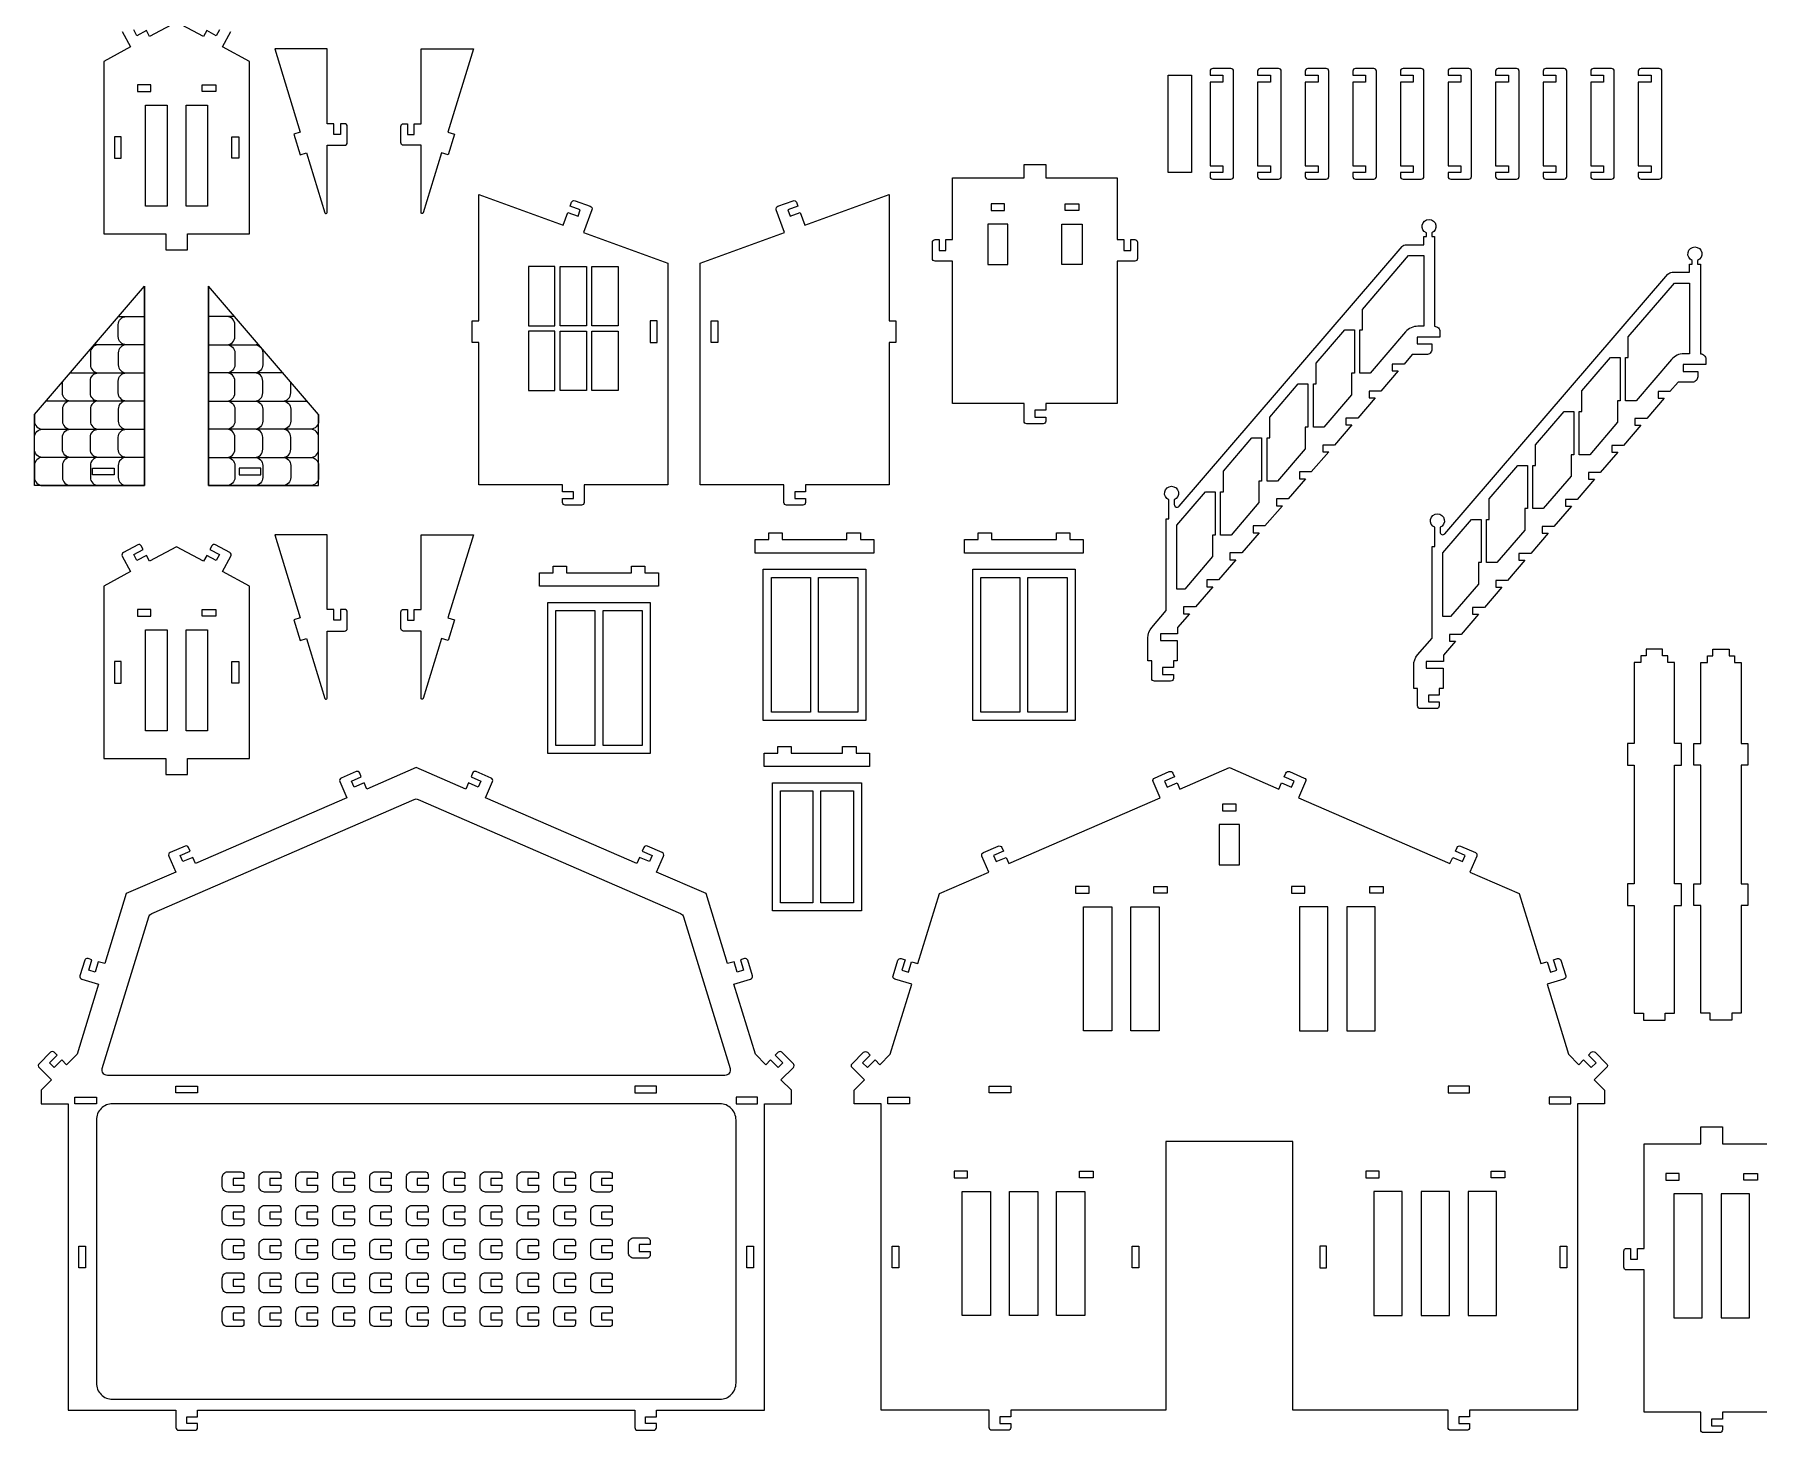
# Model space of a CAD drawing. Extents: x 73.4 to 121.7, y 2004.6 to 2045.3.
# Drawn here: x 73.39 to 105.33, y 2004.62 to 2030.52 of the extents above; entities that cross this region are included whole.
import ezdxf

# ---------------------------------------------------------------- set-up
doc = ezdxf.new("R2010")
doc.units = 0
doc.header["$MEASUREMENT"] = 0
doc.layers.add('LAYER1', color=18, linetype='CONTINUOUS')

msp = doc.modelspace()

# ---------------------------------------------------------------- linework, layer by layer
at = {"layer": 'LAYER1'}
for points in [[(76.82, 2030.608), (76.76, 2030.498), (76.584, 2030.593), (76.525, 2030.483), (76.026, 2030.753), (75.527, 2030.483), (75.467, 2030.593), (75.291, 2030.498), (75.232, 2030.608)], [(75.434, 2022.164), (73.393, 2022.164), (73.393, 2023.482), (75.434, 2025.861), (75.433, 2022.164)], [(75.434, 2022.164), (75.434, 2025.861)], [(76.617, 2022.164), (76.617, 2025.861)], [(76.617, 2022.164), (78.658, 2022.164), (78.658, 2023.482), (76.617, 2025.861), (76.618, 2022.164)], [(74.949, 2025.295), (75.096, 2025.295)], [(77.103, 2025.295), (76.956, 2025.295)], [(74.578, 2024.773), (74.501, 2024.773)], [(74.578, 2024.773), (74.501, 2024.773)], [(77.473, 2024.773), (77.551, 2024.773)], [(77.473, 2024.773), (77.551, 2024.773)], [(74.053, 2024.251), (74.061, 2024.251)], [(74.053, 2024.251), (74.061, 2024.251)], [(77.998, 2024.251), (77.991, 2024.251)], [(77.998, 2024.251), (77.991, 2024.251)], [(74.061, 2023.73), (73.605, 2023.73)], [(74.061, 2023.73), (73.605, 2023.73)], [(77.991, 2023.73), (78.446, 2023.73)], [(77.991, 2023.73), (78.446, 2023.73)]]:
    msp.add_lwpolyline(points, dxfattribs=at)
for points in [[(75.02, 2030.579), (75.175, 2030.293), (74.676, 2030.023), (74.676, 2026.83), (75.826, 2026.83), (75.826, 2026.53), (76.226, 2026.53), (76.226, 2026.83), (77.376, 2026.83), (77.376, 2030.023), (76.877, 2030.293), (77.031, 2030.579, 0.414214)], [(75.434, 2024.773), (75.096, 2024.773, -0.414214), (74.946, 2024.923), (74.946, 2025.145, -0.414214), (75.096, 2025.295), (75.434, 2025.295)], [(76.617, 2024.773), (76.956, 2024.773, 0.414214), (77.106, 2024.923), (77.106, 2025.145, 0.414214), (76.956, 2025.295), (76.617, 2025.295)], [(75.096, 2024.773), (74.578, 2024.773, 0.414214), (74.428, 2024.623), (74.428, 2024.401, 0.414214), (74.578, 2024.251), (75.096, 2024.251)], [(75.096, 2024.773), (74.578, 2024.773, -0.112166), (74.513, 2024.788)], [(75.434, 2024.773), (75.096, 2024.773, 0.414214), (74.946, 2024.623), (74.946, 2024.401, 0.414214), (75.096, 2024.251), (75.434, 2024.251)], [(76.617, 2024.773), (76.956, 2024.773, -0.414214), (77.106, 2024.623), (77.106, 2024.401, -0.414214), (76.956, 2024.251), (76.618, 2024.251)], [(76.956, 2024.773), (77.473, 2024.773, 0.112166), (77.538, 2024.788)], [(76.956, 2024.773), (77.473, 2024.773, -0.414214), (77.623, 2024.623), (77.623, 2024.401, -0.414214), (77.473, 2024.251), (76.956, 2024.251)], [(74.578, 2023.73), (74.061, 2023.73, -0.414214), (73.911, 2023.88), (73.911, 2024.086)], [(74.053, 2024.252, 0.012511), (74.061, 2024.251), (74.578, 2024.251)], [(74.053, 2024.251, -0.013073), (74.061, 2024.251), (74.578, 2024.251)], [(75.096, 2023.73), (74.578, 2023.73, -0.414214), (74.428, 2023.88), (74.428, 2024.101, -0.414214), (74.578, 2024.251), (75.096, 2024.251)], [(75.434, 2023.73), (75.096, 2023.73, -0.414214), (74.946, 2023.88), (74.946, 2024.101, -0.414214), (75.096, 2024.251), (75.434, 2024.251)], [(76.618, 2023.73), (76.956, 2023.73, 0.414214), (77.106, 2023.88), (77.106, 2024.101, 0.414214), (76.956, 2024.251), (76.618, 2024.251)], [(76.956, 2023.73), (77.473, 2023.73, 0.414214), (77.623, 2023.88), (77.623, 2024.101, 0.414214), (77.473, 2024.251), (76.956, 2024.251)], [(77.998, 2024.252, -0.012511), (77.991, 2024.251), (77.473, 2024.251)], [(77.999, 2024.251, 0.013073), (77.991, 2024.251), (77.473, 2024.251)], [(77.473, 2023.73), (77.991, 2023.73, 0.414214), (78.141, 2023.88), (78.141, 2024.086)], [(74.578, 2023.73), (74.061, 2023.73, 0.414214), (73.911, 2023.58), (73.911, 2023.358, 0.414214), (74.061, 2023.208), (74.578, 2023.208)], [(75.096, 2023.73), (74.578, 2023.73, 0.414214), (74.428, 2023.58), (74.428, 2023.358, 0.414214), (74.578, 2023.208), (75.096, 2023.208)], [(75.434, 2023.73), (75.096, 2023.73, 0.414214), (74.946, 2023.58), (74.946, 2023.358, 0.414214), (75.096, 2023.208), (75.434, 2023.208)], [(76.618, 2023.73), (76.956, 2023.73, -0.414214), (77.106, 2023.58), (77.106, 2023.358, -0.414214), (76.956, 2023.208), (76.618, 2023.208)], [(76.956, 2023.73), (77.473, 2023.73, -0.414214), (77.623, 2023.58), (77.623, 2023.358, -0.414214), (77.473, 2023.208), (76.956, 2023.208)], [(77.473, 2023.73), (77.991, 2023.73, -0.414214), (78.141, 2023.58), (78.141, 2023.358, -0.414214), (77.991, 2023.208), (77.473, 2023.208)], [(73.393, 2023.482), (73.393, 2023.358, 0.414214), (73.543, 2023.208), (74.061, 2023.208)], [(78.658, 2023.482), (78.658, 2023.358, -0.414214), (78.508, 2023.208), (77.991, 2023.208)], [(74.061, 2022.686), (73.543, 2022.686, -0.414214), (73.393, 2022.836), (73.393, 2023.058, -0.414214), (73.543, 2023.208), (74.061, 2023.208)], [(74.126, 2022.686), (74.061, 2022.686, -0.414214), (73.911, 2022.836), (73.911, 2023.058, -0.414214), (74.061, 2023.208), (74.578, 2023.208)], [(75.096, 2022.686), (74.578, 2022.686, -0.414214), (74.428, 2022.836), (74.428, 2023.058, -0.414214), (74.578, 2023.208), (75.096, 2023.208)], [(75.434, 2022.686), (75.096, 2022.686, -0.414214), (74.946, 2022.836), (74.946, 2023.058, -0.414214), (75.096, 2023.208), (75.434, 2023.208)], [(76.618, 2022.686), (76.956, 2022.686, 0.414214), (77.106, 2022.836), (77.106, 2023.058, 0.414214), (76.956, 2023.208), (76.618, 2023.208)], [(76.956, 2022.686), (77.473, 2022.686, 0.414214), (77.623, 2022.836), (77.623, 2023.058, 0.414214), (77.473, 2023.208), (76.956, 2023.208)], [(77.925, 2022.686), (77.991, 2022.686, 0.414214), (78.141, 2022.836), (78.141, 2023.058, 0.414214), (77.991, 2023.208), (77.473, 2023.208)], [(77.991, 2022.686), (78.508, 2022.686, 0.414214), (78.658, 2022.836), (78.658, 2023.058, 0.414214), (78.508, 2023.208), (77.991, 2023.208)], [(74.061, 2022.686), (73.543, 2022.686, 0.414214), (73.393, 2022.536), (73.393, 2022.314, 0.414214), (73.543, 2022.164), (74.061, 2022.164)], [(74.578, 2022.686), (74.061, 2022.686, 0.414214), (73.911, 2022.536), (73.911, 2022.314, 0.414214), (74.061, 2022.164), (74.578, 2022.164)], [(75.096, 2022.686), (74.578, 2022.686, 0.414214), (74.428, 2022.536), (74.428, 2022.314, 0.414214), (74.578, 2022.164), (75.096, 2022.164)], [(75.434, 2022.686), (75.096, 2022.686, 0.414214), (74.946, 2022.536), (74.946, 2022.314, 0.414214), (75.096, 2022.164), (75.433, 2022.164)], [(76.618, 2022.686), (76.956, 2022.686, -0.414214), (77.106, 2022.536), (77.106, 2022.314, -0.414214), (76.956, 2022.164), (76.618, 2022.164)], [(76.956, 2022.686), (77.473, 2022.686, -0.414214), (77.623, 2022.536), (77.623, 2022.314, -0.414214), (77.473, 2022.164), (76.956, 2022.164)], [(77.473, 2022.686), (77.991, 2022.686, -0.414214), (78.141, 2022.536), (78.141, 2022.314, -0.414214), (77.991, 2022.164), (77.473, 2022.164)], [(77.991, 2022.686), (78.508, 2022.686, -0.414214), (78.658, 2022.536), (78.658, 2022.314, -0.414214), (78.508, 2022.164), (77.991, 2022.164)], [(105.713, 2004.992), (104.663, 2004.992), (104.663, 2004.867), (104.463, 2004.867), (104.463, 2004.742), (104.663, 2004.742), (104.663, 2004.667, -0.414214), (104.613, 2004.617), (104.313, 2004.617, -0.414214), (104.263, 2004.667), (104.263, 2004.992), (103.213, 2004.992), (103.213, 2007.63), (102.888, 2007.63, -0.414214), (102.838, 2007.68), (102.838, 2007.98, -0.414214), (102.888, 2008.03), (102.963, 2008.03), (102.963, 2007.83), (103.088, 2007.83), (103.088, 2008.03), (103.213, 2008.03), (103.213, 2009.967), (104.263, 2009.967), (104.263, 2010.28), (104.663, 2010.28), (104.663, 2009.967), (105.713, 2009.967)]]:
    msp.add_lwpolyline(points, format="xyb", dxfattribs=at)
for points in [[(77.843, 2030.253), (78.315, 2028.713), (78.195, 2028.676), (78.313, 2028.294), (78.432, 2028.33), (78.774, 2027.217, 0.861326), (78.813, 2027.223), (78.813, 2028.468), (79.138, 2028.468, 0.414214), (79.188, 2028.518), (79.188, 2028.818, 0.414214), (79.138, 2028.868), (79.063, 2028.868), (79.063, 2028.668), (78.938, 2028.668), (78.938, 2028.868), (78.813, 2028.868), (78.813, 2030.253)], [(81.525, 2030.253), (81.053, 2028.713), (81.172, 2028.676), (81.055, 2028.294), (80.936, 2028.33), (80.594, 2027.217, -0.861326), (80.555, 2027.223), (80.555, 2028.468), (80.23, 2028.468, -0.414214), (80.18, 2028.518), (80.18, 2028.818, -0.414214), (80.23, 2028.868), (80.305, 2028.868), (80.305, 2028.668), (80.43, 2028.668), (80.43, 2028.868), (80.555, 2028.868), (80.555, 2030.253)], [(95.609, 2029.841, 0.414214), (95.559, 2029.891), (95.222, 2029.891, 0.414214), (95.172, 2029.841), (95.172, 2029.766), (95.409, 2029.766), (95.409, 2029.641), (95.172, 2029.641), (95.172, 2028.091), (95.409, 2028.091), (95.409, 2027.966), (95.172, 2027.966), (95.172, 2027.891, 0.414214), (95.222, 2027.841), (95.559, 2027.841, 0.414214), (95.609, 2027.891)], [(96.49, 2029.841, 0.414214), (96.44, 2029.891), (96.103, 2029.891, 0.414214), (96.053, 2029.841), (96.053, 2029.766), (96.29, 2029.766), (96.29, 2029.641), (96.053, 2029.641), (96.053, 2028.091), (96.29, 2028.091), (96.29, 2027.966), (96.053, 2027.966), (96.053, 2027.891, 0.414214), (96.103, 2027.841), (96.44, 2027.841, 0.414214), (96.49, 2027.891)], [(97.372, 2029.841, 0.414214), (97.322, 2029.891), (96.985, 2029.891, 0.414214), (96.935, 2029.841), (96.935, 2029.766), (97.172, 2029.766), (97.172, 2029.641), (96.935, 2029.641), (96.935, 2028.091), (97.172, 2028.091), (97.172, 2027.966), (96.935, 2027.966), (96.935, 2027.891, 0.414214), (96.985, 2027.841), (97.322, 2027.841, 0.414214), (97.372, 2027.891)], [(98.253, 2029.841, 0.414214), (98.203, 2029.891), (97.867, 2029.891, 0.414214), (97.817, 2029.841), (97.817, 2029.766), (98.053, 2029.766), (98.053, 2029.641), (97.817, 2029.641), (97.817, 2028.091), (98.053, 2028.091), (98.053, 2027.966), (97.817, 2027.966), (97.817, 2027.891, 0.414214), (97.867, 2027.841), (98.203, 2027.841, 0.414214), (98.253, 2027.891)], [(99.135, 2029.841, 0.414214), (99.085, 2029.891), (98.748, 2029.891, 0.414214), (98.698, 2029.841), (98.698, 2029.766), (98.935, 2029.766), (98.935, 2029.641), (98.698, 2029.641), (98.698, 2028.091), (98.935, 2028.091), (98.935, 2027.966), (98.698, 2027.966), (98.698, 2027.891, 0.414214), (98.748, 2027.841), (99.085, 2027.841, 0.414214), (99.135, 2027.891)], [(100.016, 2029.841, 0.414214), (99.966, 2029.891), (99.63, 2029.891, 0.414214), (99.58, 2029.841), (99.58, 2029.766), (99.816, 2029.766), (99.816, 2029.641), (99.58, 2029.641), (99.58, 2028.091), (99.816, 2028.091), (99.816, 2027.966), (99.58, 2027.966), (99.58, 2027.891, 0.414214), (99.63, 2027.841), (99.966, 2027.841, 0.414214), (100.016, 2027.891)], [(100.898, 2029.841, 0.414214), (100.848, 2029.891), (100.511, 2029.891, 0.414214), (100.461, 2029.841), (100.461, 2029.766), (100.698, 2029.766), (100.698, 2029.641), (100.461, 2029.641), (100.461, 2028.091), (100.698, 2028.091), (100.698, 2027.966), (100.461, 2027.966), (100.461, 2027.891, 0.414214), (100.511, 2027.841), (100.848, 2027.841, 0.414214), (100.898, 2027.891)], [(101.779, 2029.841, 0.414214), (101.729, 2029.891), (101.393, 2029.891, 0.414214), (101.343, 2029.841), (101.343, 2029.766), (101.579, 2029.766), (101.579, 2029.641), (101.343, 2029.641), (101.343, 2028.091), (101.579, 2028.091), (101.579, 2027.966), (101.343, 2027.966), (101.343, 2027.891, 0.414214), (101.393, 2027.841), (101.729, 2027.841, 0.414214), (101.779, 2027.891)], [(102.661, 2029.841, 0.414214), (102.611, 2029.891), (102.274, 2029.891, 0.414214), (102.224, 2029.841), (102.224, 2029.766), (102.461, 2029.766), (102.461, 2029.641), (102.224, 2029.641), (102.224, 2028.091), (102.461, 2028.091), (102.461, 2027.966), (102.224, 2027.966), (102.224, 2027.891, 0.414214), (102.274, 2027.841), (102.611, 2027.841, 0.414214), (102.661, 2027.891)], [(103.543, 2029.841, 0.414214), (103.493, 2029.891), (103.156, 2029.891, 0.414214), (103.106, 2029.841), (103.106, 2029.766), (103.343, 2029.766), (103.343, 2029.641), (103.106, 2029.641), (103.106, 2028.091), (103.343, 2028.091), (103.343, 2027.966), (103.106, 2027.966), (103.106, 2027.891, 0.414214), (103.156, 2027.841), (103.493, 2027.841, 0.414214), (103.543, 2027.891)], [(93.452, 2026.721), (93.577, 2026.721), (93.577, 2026.521), (93.702, 2026.521), (93.702, 2026.721), (93.777, 2026.721, -0.414214), (93.827, 2026.671), (93.827, 2026.371, -0.414214), (93.777, 2026.321), (93.452, 2026.321), (93.452, 2023.683), (92.127, 2023.683), (92.127, 2023.558), (91.927, 2023.558), (91.927, 2023.433), (92.127, 2023.433), (92.127, 2023.358, -0.414214), (92.077, 2023.308), (91.777, 2023.308, -0.414214), (91.727, 2023.358), (91.727, 2023.683), (90.402, 2023.683), (90.402, 2026.321), (90.077, 2026.321, -0.414214), (90.027, 2026.371), (90.027, 2026.671, -0.414214), (90.077, 2026.721), (90.152, 2026.721), (90.152, 2026.521), (90.277, 2026.521), (90.277, 2026.721), (90.402, 2026.721), (90.402, 2027.865), (91.727, 2027.865), (91.727, 2028.115), (92.127, 2028.115), (92.127, 2027.865), (93.452, 2027.865)], [(83.177, 2022.175), (81.627, 2022.175), (81.627, 2024.813), (81.502, 2024.813), (81.502, 2025.213), (81.627, 2025.213), (81.627, 2027.558), (83.189, 2026.989), (83.275, 2027.224), (83.463, 2027.156), (83.505, 2027.273), (83.318, 2027.341), (83.343, 2027.412, -0.414214), (83.407, 2027.442), (83.689, 2027.339, -0.414214), (83.719, 2027.275), (83.565, 2026.852), (85.127, 2026.284), (85.127, 2022.175), (83.577, 2022.175), (83.577, 2021.85, -0.414214), (83.527, 2021.8), (83.227, 2021.8, -0.414214), (83.177, 2021.85), (83.177, 2021.925), (83.377, 2021.925), (83.377, 2022.05), (83.177, 2022.05)], [(87.677, 2022.175), (87.677, 2022.05), (87.477, 2022.05), (87.477, 2021.925), (87.677, 2021.925), (87.677, 2021.85, -0.414214), (87.627, 2021.8), (87.327, 2021.8, -0.414214), (87.277, 2021.85), (87.277, 2022.175), (85.727, 2022.175), (85.727, 2026.284), (87.289, 2026.852), (87.135, 2027.275, -0.414214), (87.165, 2027.339), (87.447, 2027.442, -0.414214), (87.511, 2027.412), (87.537, 2027.341), (87.349, 2027.273), (87.392, 2027.156), (87.58, 2027.224), (87.665, 2026.989), (89.227, 2027.558), (89.227, 2025.213), (89.352, 2025.213), (89.352, 2024.813), (89.227, 2024.813), (89.227, 2022.175)], [(99.131, 2026.626), (99.131, 2026.776), (99.179, 2026.776), (99.179, 2026.845, -0.819804), (99.229, 2027.095, -0.819804), (99.279, 2026.845), (99.279, 2026.776), (99.331, 2026.776), (99.331, 2025.115, -0.414214), (99.431, 2025.015), (99.431, 2024.915), (99.011, 2024.915), (99.011, 2024.79), (99.281, 2024.79), (99.281, 2024.69, -0.414214), (99.181, 2024.59), (98.916, 2024.59), (98.766, 2024.415), (98.547, 2024.415), (98.547, 2024.29), (98.658, 2024.29), (98.336, 2023.915), (98.118, 2023.915), (98.118, 2023.79), (98.229, 2023.79), (97.907, 2023.415), (97.688, 2023.415), (97.688, 2023.29), (97.799, 2023.29), (97.477, 2022.915), (97.259, 2022.915), (97.259, 2022.79), (97.37, 2022.79), (97.048, 2022.415), (96.829, 2022.415), (96.829, 2022.29), (96.94, 2022.29), (96.618, 2021.915), (96.4, 2021.915), (96.4, 2021.79), (96.511, 2021.79), (96.189, 2021.415), (95.97, 2021.415), (95.97, 2021.29), (96.081, 2021.29), (95.759, 2020.915), (95.541, 2020.915), (95.541, 2020.79), (95.652, 2020.79), (95.33, 2020.415), (95.111, 2020.415), (95.111, 2020.29), (95.222, 2020.29), (94.9, 2019.915), (94.681, 2019.915), (94.681, 2019.79), (94.793, 2019.79), (94.571, 2019.532), (94.571, 2019.415), (94.252, 2019.415), (94.252, 2019.29), (94.565, 2019.29), (94.565, 2018.915), (94.492, 2018.915), (94.492, 2018.79), (94.292, 2018.79), (94.292, 2018.665), (94.492, 2018.665), (94.492, 2018.59, -0.414214), (94.442, 2018.54), (94.142, 2018.54, -0.414214), (94.092, 2018.59), (94.092, 2018.915), (94.019, 2018.915), (94.019, 2019.34, -0.179323), (94.092, 2019.536), (94.359, 2019.847), (94.359, 2021.547), (94.409, 2021.547), (94.409, 2021.9, -0.819804), (94.459, 2022.15, -0.819804), (94.509, 2021.9), (94.509, 2021.813, 0.695888), (94.597, 2021.78), (98.729, 2026.591, -0.21865), (98.805, 2026.626)], [(104.056, 2026.116), (104.056, 2026.266), (104.104, 2026.266), (104.104, 2026.335, -0.819804), (104.154, 2026.585, -0.819804), (104.204, 2026.335), (104.204, 2026.266), (104.256, 2026.266), (104.256, 2024.605, -0.414214), (104.356, 2024.505), (104.356, 2024.405), (103.936, 2024.405), (103.936, 2024.28), (104.206, 2024.28), (104.206, 2024.18, -0.414214), (104.106, 2024.08), (103.841, 2024.08), (103.691, 2023.905), (103.472, 2023.905), (103.472, 2023.78), (103.584, 2023.78), (103.261, 2023.405), (103.043, 2023.405), (103.043, 2023.28), (103.154, 2023.28), (102.832, 2022.905), (102.613, 2022.905), (102.613, 2022.78), (102.724, 2022.78), (102.402, 2022.405), (102.184, 2022.405), (102.184, 2022.28), (102.295, 2022.28), (101.973, 2021.905), (101.754, 2021.905), (101.754, 2021.78), (101.865, 2021.78), (101.543, 2021.405), (101.325, 2021.405), (101.325, 2021.28), (101.436, 2021.28), (101.114, 2020.905), (100.895, 2020.905), (100.895, 2020.78), (101.006, 2020.78), (100.684, 2020.405), (100.466, 2020.405), (100.466, 2020.28), (100.577, 2020.28), (100.255, 2019.905), (100.036, 2019.905), (100.036, 2019.78), (100.147, 2019.78), (99.825, 2019.405), (99.607, 2019.405), (99.607, 2019.28), (99.718, 2019.28), (99.496, 2019.022), (99.496, 2018.905), (99.177, 2018.905), (99.177, 2018.78), (99.49, 2018.78), (99.49, 2018.405), (99.417, 2018.405), (99.417, 2018.28), (99.217, 2018.28), (99.217, 2018.155), (99.417, 2018.155), (99.417, 2018.08, -0.414214), (99.367, 2018.03), (99.067, 2018.03, -0.414214), (99.017, 2018.08), (99.017, 2018.405), (98.944, 2018.405), (98.944, 2018.83, -0.179323), (99.017, 2019.025), (99.284, 2019.336), (99.284, 2021.036), (99.334, 2021.036), (99.334, 2021.39, -0.819804), (99.384, 2021.64, -0.819804), (99.434, 2021.39), (99.434, 2021.303, 0.695888), (99.522, 2021.27), (103.654, 2026.081, -0.21865), (103.73, 2026.116)], [(98.139, 2024.247), (97.945, 2024.247), (97.945, 2025.047), (97.995, 2025.047), (97.995, 2025.429), (98.851, 2026.426), (99.131, 2026.426), (99.131, 2025.115), (99.023, 2025.115, 0.21865), (98.795, 2025.011)], [(103.064, 2023.736), (102.87, 2023.736), (102.87, 2024.536), (102.92, 2024.536), (102.92, 2024.919), (103.776, 2025.916), (104.056, 2025.916), (104.056, 2024.605), (103.948, 2024.605, 0.21865), (103.72, 2024.501)], [(77.843, 2021.253), (78.315, 2019.713), (78.195, 2019.676), (78.313, 2019.294), (78.432, 2019.33), (78.774, 2018.217, 0.861326), (78.813, 2018.223), (78.813, 2019.468), (79.138, 2019.468, 0.414214), (79.188, 2019.518), (79.188, 2019.818, 0.414214), (79.138, 2019.868), (79.063, 2019.868), (79.063, 2019.668), (78.938, 2019.668), (78.938, 2019.868), (78.813, 2019.868), (78.813, 2021.253)], [(81.525, 2021.253), (81.053, 2019.713), (81.172, 2019.676), (81.055, 2019.294), (80.936, 2019.33), (80.594, 2018.217, -0.861326), (80.555, 2018.223), (80.555, 2019.468), (80.23, 2019.468, -0.414214), (80.18, 2019.518), (80.18, 2019.818, -0.414214), (80.23, 2019.868), (80.305, 2019.868), (80.305, 2019.668), (80.43, 2019.668), (80.43, 2019.868), (80.555, 2019.868), (80.555, 2021.253)], [(76.525, 2020.76), (76.026, 2021.03), (75.527, 2020.76), (75.467, 2020.87), (75.291, 2020.775), (75.232, 2020.885), (75.408, 2020.98), (75.372, 2021.046, 0.414214), (75.305, 2021.066), (75.041, 2020.924, 0.414214), (75.02, 2020.856), (75.175, 2020.57), (74.676, 2020.3), (74.676, 2017.107), (75.826, 2017.107), (75.826, 2016.807), (76.226, 2016.807), (76.226, 2017.107), (77.376, 2017.107), (77.376, 2020.3), (76.877, 2020.57), (77.031, 2020.856, 0.414214), (77.011, 2020.924), (76.747, 2021.066, 0.414214), (76.679, 2021.046), (76.644, 2020.98), (76.82, 2020.885), (76.76, 2020.775), (76.584, 2020.87), (76.525, 2020.76)], [(74.015, 2005.034), (76.015, 2005.034), (76.015, 2004.709, 0.414214), (76.065, 2004.659), (76.365, 2004.659, 0.414214), (76.415, 2004.709), (76.415, 2004.784), (76.215, 2004.784), (76.215, 2004.909), (76.415, 2004.909), (76.415, 2005.034), (84.515, 2005.034), (84.515, 2004.709, 0.414214), (84.565, 2004.659), (84.865, 2004.659, 0.414214), (84.915, 2004.709), (84.915, 2004.784), (84.715, 2004.784), (84.715, 2004.909), (84.915, 2004.909), (84.915, 2005.034), (86.915, 2005.034), (86.915, 2010.709), (87.415, 2010.709), (87.415, 2010.959), (87.223, 2011.15), (87.453, 2011.38, 0.414214), (87.453, 2011.451), (87.241, 2011.663, 0.414214), (87.17, 2011.663), (87.117, 2011.61), (87.258, 2011.469), (87.17, 2011.38), (87.028, 2011.522), (86.94, 2011.433), (86.748, 2011.625), (86.351, 2012.922), (86.661, 2013.018, 0.414214), (86.694, 2013.08), (86.607, 2013.367, 0.414214), (86.544, 2013.4), (86.472, 2013.378), (86.531, 2013.187), (86.411, 2013.15), (86.353, 2013.341), (86.233, 2013.305), (85.836, 2014.602), (84.919, 2015.001), (85.048, 2015.299, 0.414214), (85.022, 2015.365), (84.747, 2015.484, 0.414214), (84.681, 2015.458), (84.652, 2015.39), (84.835, 2015.31), (84.785, 2015.195), (84.602, 2015.275), (84.552, 2015.16), (81.748, 2016.38), (81.878, 2016.678, 0.414214), (81.852, 2016.744), (81.577, 2016.863, 0.414214), (81.511, 2016.837), (81.481, 2016.769), (81.665, 2016.689), (81.615, 2016.574), (81.431, 2016.654), (81.382, 2016.539), (80.465, 2016.938), (79.548, 2016.539), (79.498, 2016.654), (79.314, 2016.574), (79.264, 2016.689), (79.448, 2016.769), (79.418, 2016.837, 0.414214), (79.352, 2016.863), (79.077, 2016.744, 0.414214), (79.051, 2016.678), (79.181, 2016.38), (76.377, 2015.16), (76.328, 2015.275), (76.144, 2015.195), (76.094, 2015.31), (76.278, 2015.39), (76.248, 2015.458, 0.414214), (76.182, 2015.484), (75.907, 2015.365, 0.414214), (75.881, 2015.299), (76.011, 2015.001), (75.094, 2014.602), (74.696, 2013.305), (74.576, 2013.341), (74.518, 2013.15), (74.398, 2013.187), (74.457, 2013.378), (74.385, 2013.4, 0.414214), (74.323, 2013.367), (74.235, 2013.08, 0.414214), (74.268, 2013.018), (74.579, 2012.922), (74.181, 2011.625), (73.989, 2011.433), (73.901, 2011.522), (73.759, 2011.38), (73.671, 2011.469), (73.812, 2011.61), (73.759, 2011.663, 0.414214), (73.689, 2011.663), (73.477, 2011.451, 0.414214), (73.477, 2011.38), (73.706, 2011.15), (73.515, 2010.959), (73.515, 2010.709), (74.015, 2010.709)], [(101.98, 2005.034), (99.98, 2005.034), (99.98, 2004.909), (99.78, 2004.909), (99.78, 2004.784), (99.98, 2004.784), (99.98, 2004.709, -0.414214), (99.93, 2004.659), (99.63, 2004.659, -0.414214), (99.58, 2004.709), (99.58, 2005.034), (96.705, 2005.034), (96.705, 2010.009), (94.355, 2010.009), (94.355, 2005.034), (91.48, 2005.034), (91.48, 2004.909), (91.28, 2004.909), (91.28, 2004.784), (91.48, 2004.784), (91.48, 2004.709, -0.414214), (91.43, 2004.659), (91.13, 2004.659, -0.414214), (91.08, 2004.709), (91.08, 2005.034), (89.08, 2005.034), (89.08, 2010.709), (88.58, 2010.709), (88.58, 2010.959), (88.771, 2011.15), (88.542, 2011.38, -0.414214), (88.542, 2011.451), (88.754, 2011.663, -0.414214), (88.824, 2011.663), (88.877, 2011.61), (88.736, 2011.469), (88.824, 2011.38), (88.966, 2011.522), (89.054, 2011.433), (89.246, 2011.625), (89.644, 2012.922), (89.333, 2013.018, -0.414214), (89.3, 2013.08), (89.388, 2013.367, -0.414214), (89.45, 2013.4), (89.522, 2013.378), (89.463, 2013.187), (89.583, 2013.15), (89.641, 2013.341), (89.761, 2013.305), (90.159, 2014.602), (91.076, 2015.001), (90.946, 2015.299, -0.414214), (90.972, 2015.365), (91.247, 2015.484, -0.414214), (91.313, 2015.458), (91.343, 2015.39), (91.159, 2015.31), (91.209, 2015.195), (91.393, 2015.275), (91.442, 2015.16), (94.246, 2016.38), (94.116, 2016.678, -0.414214), (94.142, 2016.744), (94.417, 2016.863, -0.414214), (94.483, 2016.837), (94.513, 2016.769), (94.33, 2016.689), (94.379, 2016.574), (94.563, 2016.654), (94.613, 2016.539), (95.53, 2016.938), (96.447, 2016.539), (96.497, 2016.654), (96.68, 2016.574), (96.73, 2016.689), (96.546, 2016.769), (96.576, 2016.837, -0.414214), (96.642, 2016.863), (96.917, 2016.744, -0.414214), (96.943, 2016.678), (96.813, 2016.38), (99.617, 2015.16), (99.667, 2015.275), (99.85, 2015.195), (99.9, 2015.31), (99.717, 2015.39), (99.747, 2015.458, -0.414214), (99.812, 2015.484), (100.087, 2015.365, -0.414214), (100.113, 2015.299), (99.984, 2015.001), (100.901, 2014.602), (101.298, 2013.305), (101.418, 2013.341), (101.477, 2013.15), (101.596, 2013.187), (101.537, 2013.378), (101.609, 2013.4, -0.414214), (101.672, 2013.367), (101.76, 2013.08, -0.414214), (101.726, 2013.018), (101.416, 2012.922), (101.813, 2011.625), (102.005, 2011.433), (102.093, 2011.522), (102.235, 2011.38), (102.323, 2011.469), (102.182, 2011.61), (102.235, 2011.663, -0.414214), (102.306, 2011.663), (102.518, 2011.451, -0.414214), (102.518, 2011.38), (102.288, 2011.15), (102.48, 2010.959), (102.48, 2010.709), (101.98, 2010.709)], [(86.184, 2011.234), (74.745, 2011.234, -0.504278), (74.65, 2011.363), (75.511, 2014.173, -0.219181), (75.567, 2014.235), (80.425, 2016.348, -0.208056), (80.504, 2016.348), (85.362, 2014.235, -0.219181), (85.418, 2014.173), (86.279, 2011.363, -0.504278)], [(86.09, 2010.709), (74.84, 2010.709, 0.414214), (74.54, 2010.409), (74.54, 2005.534, 0.414214), (74.84, 2005.234), (86.09, 2005.234, 0.414214), (86.39, 2005.534), (86.39, 2010.409, 0.414214)], [(77.223, 2009.073), (76.973, 2009.073, -0.414214), (76.873, 2009.173), (76.873, 2009.348, -0.414214), (76.973, 2009.448), (77.223, 2009.448, -0.414214), (77.273, 2009.398), (77.273, 2009.323), (77.073, 2009.323), (77.073, 2009.198), (77.273, 2009.198), (77.273, 2009.123, -0.414214)], [(77.905, 2009.073), (77.655, 2009.073, -0.414214), (77.555, 2009.173), (77.555, 2009.348, -0.414214), (77.655, 2009.448), (77.905, 2009.448, -0.414214), (77.955, 2009.398), (77.955, 2009.323), (77.755, 2009.323), (77.755, 2009.198), (77.955, 2009.198), (77.955, 2009.123, -0.414214)], [(78.588, 2009.073), (78.338, 2009.073, -0.414214), (78.238, 2009.173), (78.238, 2009.348, -0.414214), (78.338, 2009.448), (78.588, 2009.448, -0.414214), (78.638, 2009.398), (78.638, 2009.323), (78.438, 2009.323), (78.438, 2009.198), (78.638, 2009.198), (78.638, 2009.123, -0.414214)], [(79.27, 2009.073), (79.02, 2009.073, -0.414214), (78.92, 2009.173), (78.92, 2009.348, -0.414214), (79.02, 2009.448), (79.27, 2009.448, -0.414214), (79.32, 2009.398), (79.32, 2009.323), (79.12, 2009.323), (79.12, 2009.198), (79.32, 2009.198), (79.32, 2009.123, -0.414214)], [(79.953, 2009.073), (79.703, 2009.073, -0.414214), (79.603, 2009.173), (79.603, 2009.348, -0.414214), (79.703, 2009.448), (79.953, 2009.448, -0.414214), (80.003, 2009.398), (80.003, 2009.323), (79.803, 2009.323), (79.803, 2009.198), (80.003, 2009.198), (80.003, 2009.123, -0.414214)], [(80.635, 2009.073), (80.385, 2009.073, -0.414214), (80.285, 2009.173), (80.285, 2009.348, -0.414214), (80.385, 2009.448), (80.635, 2009.448, -0.414214), (80.685, 2009.398), (80.685, 2009.323), (80.485, 2009.323), (80.485, 2009.198), (80.685, 2009.198), (80.685, 2009.123, -0.414214)], [(81.318, 2009.073), (81.068, 2009.073, -0.414214), (80.968, 2009.173), (80.968, 2009.348, -0.414214), (81.068, 2009.448), (81.318, 2009.448, -0.414214), (81.368, 2009.398), (81.368, 2009.323), (81.168, 2009.323), (81.168, 2009.198), (81.368, 2009.198), (81.368, 2009.123, -0.414214)], [(82, 2009.073), (81.75, 2009.073, -0.414214), (81.65, 2009.173), (81.65, 2009.348, -0.414214), (81.75, 2009.448), (82, 2009.448, -0.414214), (82.05, 2009.398), (82.05, 2009.323), (81.85, 2009.323), (81.85, 2009.198), (82.05, 2009.198), (82.05, 2009.123, -0.414214)], [(82.683, 2009.073), (82.433, 2009.073, -0.414214), (82.333, 2009.173), (82.333, 2009.348, -0.414214), (82.433, 2009.448), (82.683, 2009.448, -0.414214), (82.733, 2009.398), (82.733, 2009.323), (82.533, 2009.323), (82.533, 2009.198), (82.733, 2009.198), (82.733, 2009.123, -0.414214)], [(83.365, 2009.073), (83.115, 2009.073, -0.414214), (83.015, 2009.173), (83.015, 2009.348, -0.414214), (83.115, 2009.448), (83.365, 2009.448, -0.414214), (83.415, 2009.398), (83.415, 2009.323), (83.215, 2009.323), (83.215, 2009.198), (83.415, 2009.198), (83.415, 2009.123, -0.414214)], [(84.048, 2009.073), (83.798, 2009.073, -0.414214), (83.698, 2009.173), (83.698, 2009.348, -0.414214), (83.798, 2009.448), (84.048, 2009.448, -0.414214), (84.098, 2009.398), (84.098, 2009.323), (83.898, 2009.323), (83.898, 2009.198), (84.098, 2009.198), (84.098, 2009.123, -0.414214)], [(77.223, 2008.45), (76.973, 2008.45, -0.414214), (76.873, 2008.55), (76.873, 2008.725, -0.414214), (76.973, 2008.825), (77.223, 2008.825, -0.414214), (77.273, 2008.775), (77.273, 2008.7), (77.073, 2008.7), (77.073, 2008.575), (77.273, 2008.575), (77.273, 2008.5, -0.414214)], [(77.905, 2008.45), (77.655, 2008.45, -0.414214), (77.555, 2008.55), (77.555, 2008.725, -0.414214), (77.655, 2008.825), (77.905, 2008.825, -0.414214), (77.955, 2008.775), (77.955, 2008.7), (77.755, 2008.7), (77.755, 2008.575), (77.955, 2008.575), (77.955, 2008.5, -0.414214)], [(78.588, 2008.45), (78.338, 2008.45, -0.414214), (78.238, 2008.55), (78.238, 2008.725, -0.414214), (78.338, 2008.825), (78.588, 2008.825, -0.414214), (78.638, 2008.775), (78.638, 2008.7), (78.438, 2008.7), (78.438, 2008.575), (78.638, 2008.575), (78.638, 2008.5, -0.414214)], [(79.27, 2008.45), (79.02, 2008.45, -0.414214), (78.92, 2008.55), (78.92, 2008.725, -0.414214), (79.02, 2008.825), (79.27, 2008.825, -0.414214), (79.32, 2008.775), (79.32, 2008.7), (79.12, 2008.7), (79.12, 2008.575), (79.32, 2008.575), (79.32, 2008.5, -0.414214)], [(79.953, 2008.45), (79.703, 2008.45, -0.414214), (79.603, 2008.55), (79.603, 2008.725, -0.414214), (79.703, 2008.825), (79.953, 2008.825, -0.414214), (80.003, 2008.775), (80.003, 2008.7), (79.803, 2008.7), (79.803, 2008.575), (80.003, 2008.575), (80.003, 2008.5, -0.414214)], [(80.635, 2008.45), (80.385, 2008.45, -0.414214), (80.285, 2008.55), (80.285, 2008.725, -0.414214), (80.385, 2008.825), (80.635, 2008.825, -0.414214), (80.685, 2008.775), (80.685, 2008.7), (80.485, 2008.7), (80.485, 2008.575), (80.685, 2008.575), (80.685, 2008.5, -0.414214)], [(81.318, 2008.45), (81.068, 2008.45, -0.414214), (80.968, 2008.55), (80.968, 2008.725, -0.414214), (81.068, 2008.825), (81.318, 2008.825, -0.414214), (81.368, 2008.775), (81.368, 2008.7), (81.168, 2008.7), (81.168, 2008.575), (81.368, 2008.575), (81.368, 2008.5, -0.414214)], [(82, 2008.45), (81.75, 2008.45, -0.414214), (81.65, 2008.55), (81.65, 2008.725, -0.414214), (81.75, 2008.825), (82, 2008.825, -0.414214), (82.05, 2008.775), (82.05, 2008.7), (81.85, 2008.7), (81.85, 2008.575), (82.05, 2008.575), (82.05, 2008.5, -0.414214)], [(82.683, 2008.45), (82.433, 2008.45, -0.414214), (82.333, 2008.55), (82.333, 2008.725, -0.414214), (82.433, 2008.825), (82.683, 2008.825, -0.414214), (82.733, 2008.775), (82.733, 2008.7), (82.533, 2008.7), (82.533, 2008.575), (82.733, 2008.575), (82.733, 2008.5, -0.414214)], [(83.365, 2008.45), (83.115, 2008.45, -0.414214), (83.015, 2008.55), (83.015, 2008.725, -0.414214), (83.115, 2008.825), (83.365, 2008.825, -0.414214), (83.415, 2008.775), (83.415, 2008.7), (83.215, 2008.7), (83.215, 2008.575), (83.415, 2008.575), (83.415, 2008.5, -0.414214)], [(84.048, 2008.45), (83.798, 2008.45, -0.414214), (83.698, 2008.55), (83.698, 2008.725, -0.414214), (83.798, 2008.825), (84.048, 2008.825, -0.414214), (84.098, 2008.775), (84.098, 2008.7), (83.898, 2008.7), (83.898, 2008.575), (84.098, 2008.575), (84.098, 2008.5, -0.414214)], [(77.223, 2007.826), (76.973, 2007.826, -0.414214), (76.873, 2007.926), (76.873, 2008.101, -0.414214), (76.973, 2008.201), (77.223, 2008.201, -0.414214), (77.273, 2008.151), (77.273, 2008.076), (77.073, 2008.076), (77.073, 2007.951), (77.273, 2007.951), (77.273, 2007.876, -0.414214)], [(77.905, 2007.826), (77.655, 2007.826, -0.414214), (77.555, 2007.926), (77.555, 2008.101, -0.414214), (77.655, 2008.201), (77.905, 2008.201, -0.414214), (77.955, 2008.151), (77.955, 2008.076), (77.755, 2008.076), (77.755, 2007.951), (77.955, 2007.951), (77.955, 2007.876, -0.414214)], [(78.588, 2007.826), (78.338, 2007.826, -0.414214), (78.238, 2007.926), (78.238, 2008.101, -0.414214), (78.338, 2008.201), (78.588, 2008.201, -0.414214), (78.638, 2008.151), (78.638, 2008.076), (78.438, 2008.076), (78.438, 2007.951), (78.638, 2007.951), (78.638, 2007.876, -0.414214)], [(79.27, 2007.826), (79.02, 2007.826, -0.414214), (78.92, 2007.926), (78.92, 2008.101, -0.414214), (79.02, 2008.201), (79.27, 2008.201, -0.414214), (79.32, 2008.151), (79.32, 2008.076), (79.12, 2008.076), (79.12, 2007.951), (79.32, 2007.951), (79.32, 2007.876, -0.414214)], [(79.953, 2007.826), (79.703, 2007.826, -0.414214), (79.603, 2007.926), (79.603, 2008.101, -0.414214), (79.703, 2008.201), (79.953, 2008.201, -0.414214), (80.003, 2008.151), (80.003, 2008.076), (79.803, 2008.076), (79.803, 2007.951), (80.003, 2007.951), (80.003, 2007.876, -0.414214)], [(80.635, 2007.826), (80.385, 2007.826, -0.414214), (80.285, 2007.926), (80.285, 2008.101, -0.414214), (80.385, 2008.201), (80.635, 2008.201, -0.414214), (80.685, 2008.151), (80.685, 2008.076), (80.485, 2008.076), (80.485, 2007.951), (80.685, 2007.951), (80.685, 2007.876, -0.414214)], [(81.318, 2007.826), (81.068, 2007.826, -0.414214), (80.968, 2007.926), (80.968, 2008.101, -0.414214), (81.068, 2008.201), (81.318, 2008.201, -0.414214), (81.368, 2008.151), (81.368, 2008.076), (81.168, 2008.076), (81.168, 2007.951), (81.368, 2007.951), (81.368, 2007.876, -0.414214)], [(82, 2007.826), (81.75, 2007.826, -0.414214), (81.65, 2007.926), (81.65, 2008.101, -0.414214), (81.75, 2008.201), (82, 2008.201, -0.414214), (82.05, 2008.151), (82.05, 2008.076), (81.85, 2008.076), (81.85, 2007.951), (82.05, 2007.951), (82.05, 2007.876, -0.414214)], [(82.683, 2007.826), (82.433, 2007.826, -0.414214), (82.333, 2007.926), (82.333, 2008.101, -0.414214), (82.433, 2008.201), (82.683, 2008.201, -0.414214), (82.733, 2008.151), (82.733, 2008.076), (82.533, 2008.076), (82.533, 2007.951), (82.733, 2007.951), (82.733, 2007.876, -0.414214)], [(83.365, 2007.826), (83.115, 2007.826, -0.414214), (83.015, 2007.926), (83.015, 2008.101, -0.414214), (83.115, 2008.201), (83.365, 2008.201, -0.414214), (83.415, 2008.151), (83.415, 2008.076), (83.215, 2008.076), (83.215, 2007.951), (83.415, 2007.951), (83.415, 2007.876, -0.414214)], [(84.048, 2007.826), (83.798, 2007.826, -0.414214), (83.698, 2007.926), (83.698, 2008.101, -0.414214), (83.798, 2008.201), (84.048, 2008.201, -0.414214), (84.098, 2008.151), (84.098, 2008.076), (83.898, 2008.076), (83.898, 2007.951), (84.098, 2007.951), (84.098, 2007.876, -0.414214)], [(84.748, 2007.849), (84.498, 2007.849, -0.414214), (84.398, 2007.949), (84.398, 2008.124, -0.414214), (84.498, 2008.224), (84.748, 2008.224, -0.414214), (84.798, 2008.174), (84.798, 2008.099), (84.598, 2008.099), (84.598, 2007.974), (84.798, 2007.974), (84.798, 2007.899, -0.414214)], [(77.223, 2007.203), (76.973, 2007.203, -0.414214), (76.873, 2007.303), (76.873, 2007.478, -0.414214), (76.973, 2007.578), (77.223, 2007.578, -0.414214), (77.273, 2007.528), (77.273, 2007.453), (77.073, 2007.453), (77.073, 2007.328), (77.273, 2007.328), (77.273, 2007.253, -0.414214)], [(77.905, 2007.203), (77.655, 2007.203, -0.414214), (77.555, 2007.303), (77.555, 2007.478, -0.414214), (77.655, 2007.578), (77.905, 2007.578, -0.414214), (77.955, 2007.528), (77.955, 2007.453), (77.755, 2007.453), (77.755, 2007.328), (77.955, 2007.328), (77.955, 2007.253, -0.414214)], [(78.588, 2007.203), (78.338, 2007.203, -0.414214), (78.238, 2007.303), (78.238, 2007.478, -0.414214), (78.338, 2007.578), (78.588, 2007.578, -0.414214), (78.638, 2007.528), (78.638, 2007.453), (78.438, 2007.453), (78.438, 2007.328), (78.638, 2007.328), (78.638, 2007.253, -0.414214)], [(79.27, 2007.203), (79.02, 2007.203, -0.414214), (78.92, 2007.303), (78.92, 2007.478, -0.414214), (79.02, 2007.578), (79.27, 2007.578, -0.414214), (79.32, 2007.528), (79.32, 2007.453), (79.12, 2007.453), (79.12, 2007.328), (79.32, 2007.328), (79.32, 2007.253, -0.414214)], [(79.953, 2007.203), (79.703, 2007.203, -0.414214), (79.603, 2007.303), (79.603, 2007.478, -0.414214), (79.703, 2007.578), (79.953, 2007.578, -0.414214), (80.003, 2007.528), (80.003, 2007.453), (79.803, 2007.453), (79.803, 2007.328), (80.003, 2007.328), (80.003, 2007.253, -0.414214)], [(80.635, 2007.203), (80.385, 2007.203, -0.414214), (80.285, 2007.303), (80.285, 2007.478, -0.414214), (80.385, 2007.578), (80.635, 2007.578, -0.414214), (80.685, 2007.528), (80.685, 2007.453), (80.485, 2007.453), (80.485, 2007.328), (80.685, 2007.328), (80.685, 2007.253, -0.414214)], [(81.318, 2007.203), (81.068, 2007.203, -0.414214), (80.968, 2007.303), (80.968, 2007.478, -0.414214), (81.068, 2007.578), (81.318, 2007.578, -0.414214), (81.368, 2007.528), (81.368, 2007.453), (81.168, 2007.453), (81.168, 2007.328), (81.368, 2007.328), (81.368, 2007.253, -0.414214)], [(82, 2007.203), (81.75, 2007.203, -0.414214), (81.65, 2007.303), (81.65, 2007.478, -0.414214), (81.75, 2007.578), (82, 2007.578, -0.414214), (82.05, 2007.528), (82.05, 2007.453), (81.85, 2007.453), (81.85, 2007.328), (82.05, 2007.328), (82.05, 2007.253, -0.414214)], [(82.683, 2007.203), (82.433, 2007.203, -0.414214), (82.333, 2007.303), (82.333, 2007.478, -0.414214), (82.433, 2007.578), (82.683, 2007.578, -0.414214), (82.733, 2007.528), (82.733, 2007.453), (82.533, 2007.453), (82.533, 2007.328), (82.733, 2007.328), (82.733, 2007.253, -0.414214)], [(83.365, 2007.203), (83.115, 2007.203, -0.414214), (83.015, 2007.303), (83.015, 2007.478, -0.414214), (83.115, 2007.578), (83.365, 2007.578, -0.414214), (83.415, 2007.528), (83.415, 2007.453), (83.215, 2007.453), (83.215, 2007.328), (83.415, 2007.328), (83.415, 2007.253, -0.414214)], [(84.048, 2007.203), (83.798, 2007.203, -0.414214), (83.698, 2007.303), (83.698, 2007.478, -0.414214), (83.798, 2007.578), (84.048, 2007.578, -0.414214), (84.098, 2007.528), (84.098, 2007.453), (83.898, 2007.453), (83.898, 2007.328), (84.098, 2007.328), (84.098, 2007.253, -0.414214)], [(77.223, 2006.58), (76.973, 2006.58, -0.414214), (76.873, 2006.68), (76.873, 2006.855, -0.414214), (76.973, 2006.955), (77.223, 2006.955, -0.414214), (77.273, 2006.905), (77.273, 2006.83), (77.073, 2006.83), (77.073, 2006.705), (77.273, 2006.705), (77.273, 2006.63, -0.414214)], [(77.905, 2006.58), (77.655, 2006.58, -0.414214), (77.555, 2006.68), (77.555, 2006.855, -0.414214), (77.655, 2006.955), (77.905, 2006.955, -0.414214), (77.955, 2006.905), (77.955, 2006.83), (77.755, 2006.83), (77.755, 2006.705), (77.955, 2006.705), (77.955, 2006.63, -0.414214)], [(78.588, 2006.58), (78.338, 2006.58, -0.414214), (78.238, 2006.68), (78.238, 2006.855, -0.414214), (78.338, 2006.955), (78.588, 2006.955, -0.414214), (78.638, 2006.905), (78.638, 2006.83), (78.438, 2006.83), (78.438, 2006.705), (78.638, 2006.705), (78.638, 2006.63, -0.414214)], [(79.27, 2006.58), (79.02, 2006.58, -0.414214), (78.92, 2006.68), (78.92, 2006.855, -0.414214), (79.02, 2006.955), (79.27, 2006.955, -0.414214), (79.32, 2006.905), (79.32, 2006.83), (79.12, 2006.83), (79.12, 2006.705), (79.32, 2006.705), (79.32, 2006.63, -0.414214)], [(79.953, 2006.58), (79.703, 2006.58, -0.414214), (79.603, 2006.68), (79.603, 2006.855, -0.414214), (79.703, 2006.955), (79.953, 2006.955, -0.414214), (80.003, 2006.905), (80.003, 2006.83), (79.803, 2006.83), (79.803, 2006.705), (80.003, 2006.705), (80.003, 2006.63, -0.414214)], [(80.635, 2006.58), (80.385, 2006.58, -0.414214), (80.285, 2006.68), (80.285, 2006.855, -0.414214), (80.385, 2006.955), (80.635, 2006.955, -0.414214), (80.685, 2006.905), (80.685, 2006.83), (80.485, 2006.83), (80.485, 2006.705), (80.685, 2006.705), (80.685, 2006.63, -0.414214)], [(81.318, 2006.58), (81.068, 2006.58, -0.414214), (80.968, 2006.68), (80.968, 2006.855, -0.414214), (81.068, 2006.955), (81.318, 2006.955, -0.414214), (81.368, 2006.905), (81.368, 2006.83), (81.168, 2006.83), (81.168, 2006.705), (81.368, 2006.705), (81.368, 2006.63, -0.414214)], [(82, 2006.58), (81.75, 2006.58, -0.414214), (81.65, 2006.68), (81.65, 2006.855, -0.414214), (81.75, 2006.955), (82, 2006.955, -0.414214), (82.05, 2006.905), (82.05, 2006.83), (81.85, 2006.83), (81.85, 2006.705), (82.05, 2006.705), (82.05, 2006.63, -0.414214)], [(82.683, 2006.58), (82.433, 2006.58, -0.414214), (82.333, 2006.68), (82.333, 2006.855, -0.414214), (82.433, 2006.955), (82.683, 2006.955, -0.414214), (82.733, 2006.905), (82.733, 2006.83), (82.533, 2006.83), (82.533, 2006.705), (82.733, 2006.705), (82.733, 2006.63, -0.414214)], [(83.365, 2006.58), (83.115, 2006.58, -0.414214), (83.015, 2006.68), (83.015, 2006.855, -0.414214), (83.115, 2006.955), (83.365, 2006.955, -0.414214), (83.415, 2006.905), (83.415, 2006.83), (83.215, 2006.83), (83.215, 2006.705), (83.415, 2006.705), (83.415, 2006.63, -0.414214)], [(84.048, 2006.58), (83.798, 2006.58, -0.414214), (83.698, 2006.68), (83.698, 2006.855, -0.414214), (83.798, 2006.955), (84.048, 2006.955, -0.414214), (84.098, 2006.905), (84.098, 2006.83), (83.898, 2006.83), (83.898, 2006.705), (84.098, 2006.705), (84.098, 2006.63, -0.414214)]]:
    msp.add_lwpolyline(points, format="xyb", close=True, dxfattribs=at)
for points in [[(94.831, 2027.966), (94.394, 2027.966), (94.394, 2029.766), (94.831, 2029.766)], [(75.301, 2029.464), (75.551, 2029.464), (75.551, 2029.589), (75.301, 2029.589)], [(76.751, 2029.464), (76.501, 2029.464), (76.501, 2029.589), (76.751, 2029.589)], [(75.851, 2027.339), (75.451, 2027.339), (75.451, 2029.214), (75.851, 2029.214)], [(76.601, 2027.339), (76.201, 2027.339), (76.201, 2029.214), (76.601, 2029.214)], [(75.001, 2028.627), (74.876, 2028.627), (74.876, 2028.227), (75.001, 2028.227)], [(77.051, 2028.627), (77.176, 2028.627), (77.176, 2028.227), (77.051, 2028.227)], [(91.114, 2027.258), (91.364, 2027.258), (91.364, 2027.383), (91.114, 2027.383)], [(92.739, 2027.258), (92.489, 2027.258), (92.489, 2027.383), (92.739, 2027.383)], [(91.052, 2026.258), (91.427, 2026.258), (91.427, 2027.008), (91.052, 2027.008)], [(92.802, 2026.258), (92.427, 2026.258), (92.427, 2027.008), (92.802, 2027.008)], [(83.033, 2026.225), (82.546, 2026.225), (82.546, 2025.125), (83.033, 2025.125)], [(83.621, 2025.125), (83.133, 2025.125), (83.133, 2026.225), (83.621, 2026.225)], [(83.721, 2026.225), (84.208, 2026.225), (84.208, 2025.125), (83.721, 2025.125)], [(83.033, 2025.025), (82.546, 2025.025), (82.546, 2023.925), (83.033, 2023.925)], [(83.621, 2023.925), (83.133, 2023.925), (83.133, 2025.025), (83.621, 2025.025)], [(83.721, 2025.025), (84.208, 2025.025), (84.208, 2023.925), (83.721, 2023.925)], [(84.927, 2025.213), (84.802, 2025.213), (84.802, 2024.813), (84.927, 2024.813)], [(85.927, 2025.213), (86.052, 2025.213), (86.052, 2024.813), (85.927, 2024.813)], [(97.666, 2025.047), (97.845, 2025.047), (97.845, 2024.247), (97.795, 2024.247), (97.795, 2023.847), (97.28, 2023.247), (97.086, 2023.247), (97.086, 2024.047), (97.136, 2024.047), (97.136, 2024.429)], [(102.591, 2024.536), (102.77, 2024.536), (102.77, 2023.736), (102.72, 2023.736), (102.72, 2023.336), (102.205, 2022.736), (102.011, 2022.736), (102.011, 2023.536), (102.061, 2023.536), (102.061, 2023.919)], [(96.807, 2024.047), (96.986, 2024.047), (96.986, 2023.247), (96.936, 2023.247), (96.936, 2022.847), (96.421, 2022.247), (96.227, 2022.247), (96.227, 2023.047), (96.277, 2023.047), (96.277, 2023.429)], [(101.732, 2023.536), (101.911, 2023.536), (101.911, 2022.736), (101.861, 2022.736), (101.861, 2022.336), (101.346, 2021.736), (101.152, 2021.736), (101.152, 2022.536), (101.202, 2022.536), (101.202, 2022.919)], [(95.948, 2023.047), (96.127, 2023.047), (96.127, 2022.247), (96.077, 2022.247), (96.077, 2021.847), (95.562, 2021.247), (95.368, 2021.247), (95.368, 2022.047), (95.418, 2022.047), (95.418, 2022.429)], [(74.467, 2022.364), (74.467, 2022.489), (74.867, 2022.489), (74.867, 2022.364)], [(77.584, 2022.364), (77.584, 2022.489), (77.184, 2022.489), (77.184, 2022.364)], [(100.873, 2022.536), (101.052, 2022.536), (101.052, 2021.736), (101.002, 2021.736), (101.002, 2021.336), (100.487, 2020.736), (100.293, 2020.736), (100.293, 2021.536), (100.343, 2021.536), (100.343, 2021.919)], [(95.089, 2022.047), (95.268, 2022.047), (95.268, 2021.247), (95.218, 2021.247), (95.218, 2020.847), (94.702, 2020.247), (94.559, 2020.247), (94.559, 2021.429)], [(100.014, 2021.536), (100.193, 2021.536), (100.193, 2020.736), (100.143, 2020.736), (100.143, 2020.336), (99.628, 2019.736), (99.484, 2019.736), (99.484, 2020.919)], [(88.445, 2021.163), (88.445, 2021.288), (88.695, 2021.288), (88.695, 2021.163), (88.945, 2021.163), (88.945, 2020.913), (86.745, 2020.913), (86.745, 2021.163), (86.995, 2021.163), (86.995, 2021.288), (87.245, 2021.288), (87.245, 2021.163)], [(92.324, 2021.163), (92.324, 2021.288), (92.574, 2021.288), (92.574, 2021.163), (92.824, 2021.163), (92.824, 2020.913), (90.624, 2020.913), (90.624, 2021.163), (90.874, 2021.163), (90.874, 2021.288), (91.124, 2021.288), (91.124, 2021.163)], [(84.452, 2020.547), (84.452, 2020.672), (84.702, 2020.672), (84.702, 2020.547), (84.952, 2020.547), (84.952, 2020.297), (82.752, 2020.297), (82.752, 2020.547), (83.002, 2020.547), (83.002, 2020.672), (83.252, 2020.672), (83.252, 2020.547)], [(88.795, 2017.813), (86.895, 2017.813), (86.895, 2020.613), (88.795, 2020.613)], [(92.674, 2017.813), (90.774, 2017.813), (90.774, 2020.613), (92.674, 2020.613)], [(87.77, 2017.963), (87.045, 2017.963), (87.045, 2020.463), (87.77, 2020.463)], [(87.92, 2020.463), (88.645, 2020.463), (88.645, 2017.963), (87.92, 2017.963)], [(91.649, 2017.963), (90.924, 2017.963), (90.924, 2020.463), (91.649, 2020.463)], [(91.799, 2020.463), (92.524, 2020.463), (92.524, 2017.963), (91.799, 2017.963)], [(75.301, 2019.741), (75.551, 2019.741), (75.551, 2019.866), (75.301, 2019.866)], [(76.751, 2019.741), (76.501, 2019.741), (76.501, 2019.866), (76.751, 2019.866)], [(84.802, 2017.197), (82.902, 2017.197), (82.902, 2019.997), (84.802, 2019.997)], [(83.777, 2017.347), (83.052, 2017.347), (83.052, 2019.847), (83.777, 2019.847)], [(83.927, 2019.847), (84.652, 2019.847), (84.652, 2017.347), (83.927, 2017.347)], [(75.851, 2017.616), (75.451, 2017.616), (75.451, 2019.491), (75.851, 2019.491)], [(76.601, 2017.616), (76.201, 2017.616), (76.201, 2019.491), (76.601, 2019.491)], [(75.001, 2018.904), (74.876, 2018.904), (74.876, 2018.504), (75.001, 2018.504)], [(77.051, 2018.904), (77.176, 2018.904), (77.176, 2018.504), (77.051, 2018.504)], [(103.778, 2014.785), (103.778, 2016.985), (103.903, 2016.985), (103.903, 2017.385), (103.778, 2017.385), (103.778, 2018.885), (103.653, 2018.885), (103.653, 2019.01), (103.553, 2019.01), (103.553, 2019.135), (103.253, 2019.135), (103.253, 2019.01), (103.153, 2019.01), (103.153, 2018.885), (103.028, 2018.885), (103.028, 2017.385), (102.903, 2017.385), (102.903, 2016.985), (103.028, 2016.985), (103.028, 2014.785), (102.903, 2014.785), (102.903, 2014.385), (103.028, 2014.385), (103.028, 2012.385), (103.203, 2012.385), (103.203, 2012.26), (103.603, 2012.26), (103.603, 2012.385), (103.778, 2012.385), (103.778, 2014.385), (103.903, 2014.385), (103.903, 2014.785)], [(104.262, 2014.785), (104.262, 2016.985), (104.137, 2016.985), (104.137, 2017.385), (104.262, 2017.385), (104.262, 2018.885), (104.387, 2018.885), (104.387, 2019.01), (104.487, 2019.01), (104.487, 2019.135), (104.787, 2019.135), (104.787, 2019.01), (104.887, 2019.01), (104.887, 2018.885), (105.012, 2018.885), (105.012, 2017.385), (105.137, 2017.385), (105.137, 2016.985), (105.012, 2016.985), (105.012, 2014.785), (105.137, 2014.785), (105.137, 2014.385), (105.012, 2014.385), (105.012, 2012.385), (104.837, 2012.385), (104.837, 2012.26), (104.437, 2012.26), (104.437, 2012.385), (104.262, 2012.385), (104.262, 2014.385), (104.137, 2014.385), (104.137, 2014.785)], [(88.364, 2017.206), (88.364, 2017.331), (88.614, 2017.331), (88.614, 2017.206), (88.864, 2017.206), (88.864, 2016.956), (86.914, 2016.956), (86.914, 2017.206), (87.164, 2017.206), (87.164, 2017.331), (87.414, 2017.331), (87.414, 2017.206)], [(88.714, 2014.281), (87.064, 2014.281), (87.064, 2016.656), (88.714, 2016.656)], [(87.814, 2014.431), (87.214, 2014.431), (87.214, 2016.506), (87.814, 2016.506)], [(87.964, 2016.506), (88.564, 2016.506), (88.564, 2014.431), (87.964, 2014.431)], [(95.405, 2016.134), (95.655, 2016.134), (95.655, 2016.259), (95.405, 2016.259)], [(95.342, 2015.134), (95.717, 2015.134), (95.717, 2015.884), (95.342, 2015.884)], [(92.68, 2014.609), (92.93, 2014.609), (92.93, 2014.734), (92.68, 2014.734)], [(94.38, 2014.609), (94.13, 2014.609), (94.13, 2014.734), (94.38, 2014.734)], [(96.68, 2014.609), (96.93, 2014.609), (96.93, 2014.734), (96.68, 2014.734)], [(98.38, 2014.609), (98.13, 2014.609), (98.13, 2014.734), (98.38, 2014.734)], [(93.355, 2012.059), (92.83, 2012.059), (92.83, 2014.359), (93.355, 2014.359)], [(94.23, 2012.059), (93.705, 2012.059), (93.705, 2014.359), (94.23, 2014.359)], [(96.83, 2012.059), (97.355, 2012.059), (97.355, 2014.359), (96.83, 2014.359)], [(97.705, 2012.059), (98.23, 2012.059), (98.23, 2014.359), (97.705, 2014.359)], [(76.015, 2010.909), (76.015, 2011.034), (76.415, 2011.034), (76.415, 2010.909)], [(84.915, 2010.909), (84.915, 2011.034), (84.515, 2011.034), (84.515, 2010.909)], [(91.08, 2010.909), (91.08, 2011.034), (91.48, 2011.034), (91.48, 2010.909)], [(99.98, 2010.909), (99.98, 2011.034), (99.58, 2011.034), (99.58, 2010.909)], [(74.14, 2010.709), (74.14, 2010.834), (74.54, 2010.834), (74.54, 2010.709)], [(86.79, 2010.709), (86.79, 2010.834), (86.39, 2010.834), (86.39, 2010.709)], [(89.205, 2010.709), (89.205, 2010.834), (89.605, 2010.834), (89.605, 2010.709)], [(101.855, 2010.709), (101.855, 2010.834), (101.455, 2010.834), (101.455, 2010.709)], [(90.43, 2009.334), (90.68, 2009.334), (90.68, 2009.459), (90.43, 2009.459)], [(93.005, 2009.334), (92.755, 2009.334), (92.755, 2009.459), (93.005, 2009.459)], [(98.055, 2009.334), (98.305, 2009.334), (98.305, 2009.459), (98.055, 2009.459)], [(100.63, 2009.334), (100.38, 2009.334), (100.38, 2009.459), (100.63, 2009.459)], [(103.613, 2009.292), (103.863, 2009.292), (103.863, 2009.417), (103.613, 2009.417)], [(105.313, 2009.292), (105.063, 2009.292), (105.063, 2009.417), (105.313, 2009.417)], [(91.105, 2006.784), (90.58, 2006.784), (90.58, 2009.084), (91.105, 2009.084)], [(91.98, 2006.784), (91.455, 2006.784), (91.455, 2009.084), (91.98, 2009.084)], [(92.855, 2006.784), (92.33, 2006.784), (92.33, 2009.084), (92.855, 2009.084)], [(98.205, 2006.784), (98.73, 2006.784), (98.73, 2009.084), (98.205, 2009.084)], [(99.08, 2006.784), (99.605, 2006.784), (99.605, 2009.084), (99.08, 2009.084)], [(99.955, 2006.784), (100.48, 2006.784), (100.48, 2009.084), (99.955, 2009.084)], [(103.763, 2006.742), (104.288, 2006.742), (104.288, 2009.042), (103.763, 2009.042)], [(104.638, 2006.742), (105.163, 2006.742), (105.163, 2009.042), (104.638, 2009.042)], [(74.215, 2008.071), (74.34, 2008.071), (74.34, 2007.671), (74.215, 2007.671)], [(86.59, 2008.071), (86.715, 2008.071), (86.715, 2007.671), (86.59, 2007.671)], [(89.28, 2008.071), (89.405, 2008.071), (89.405, 2007.671), (89.28, 2007.671)], [(93.73, 2008.071), (93.855, 2008.071), (93.855, 2007.671), (93.73, 2007.671)], [(97.33, 2008.071), (97.205, 2008.071), (97.205, 2007.671), (97.33, 2007.671)], [(101.655, 2008.071), (101.78, 2008.071), (101.78, 2007.671), (101.655, 2007.671)]]:
    msp.add_lwpolyline(points, close=True, dxfattribs=at)

doc.saveas('drawing.dxf')
